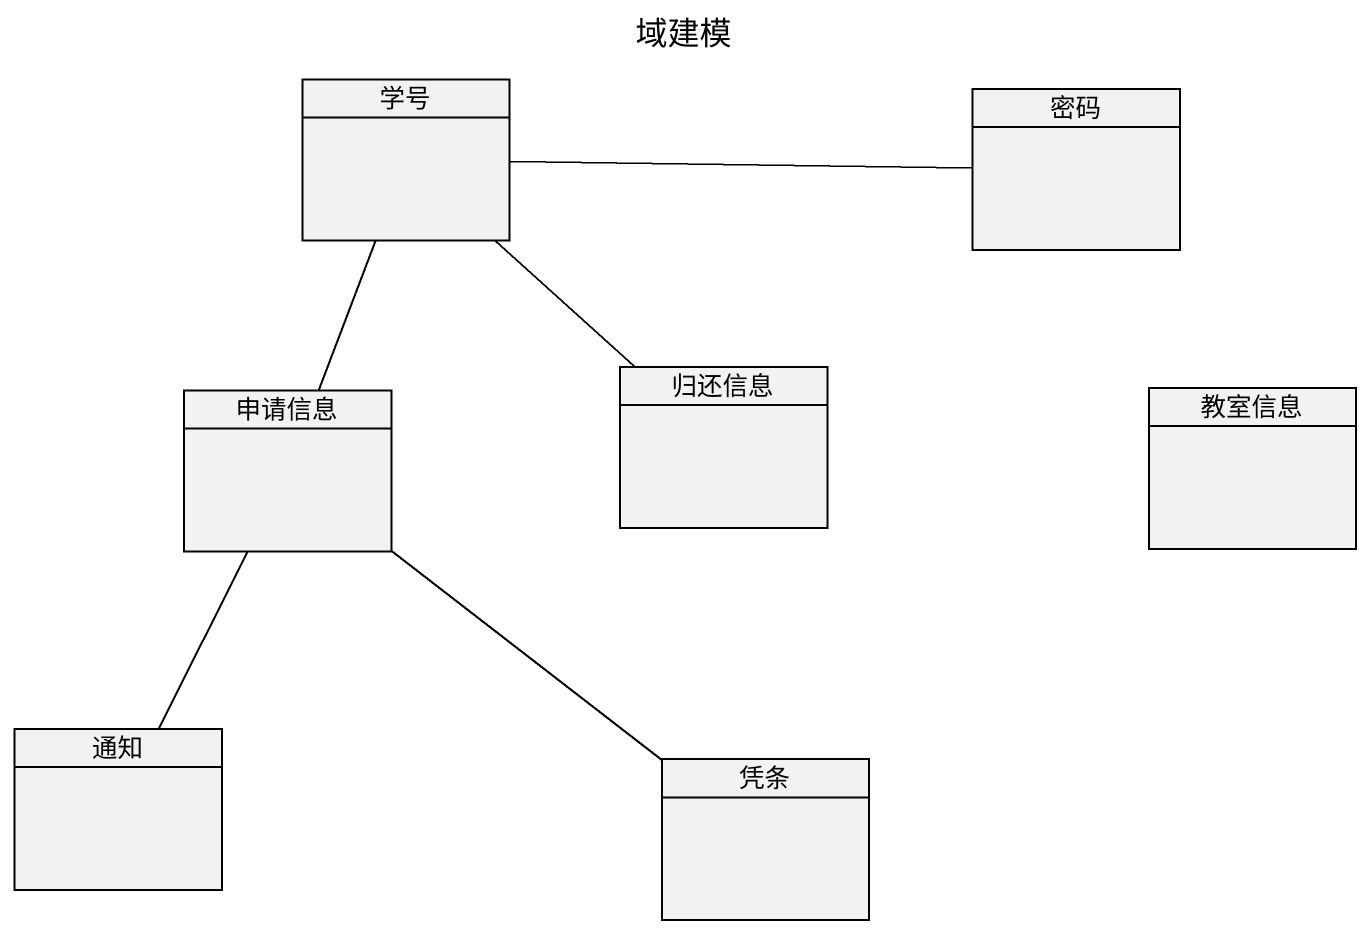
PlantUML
@startuml
title 域建模
hide circle
hide empty members
class 学号
class 密码
class 申请信息
class 归还信息
class 教室信息
class 通知
class 凭条
学号 -right- 密码
学号 -- 申请信息
学号 -- 归还信息
申请信息 -- 通知
申请信息 -- 凭条
@enduml
